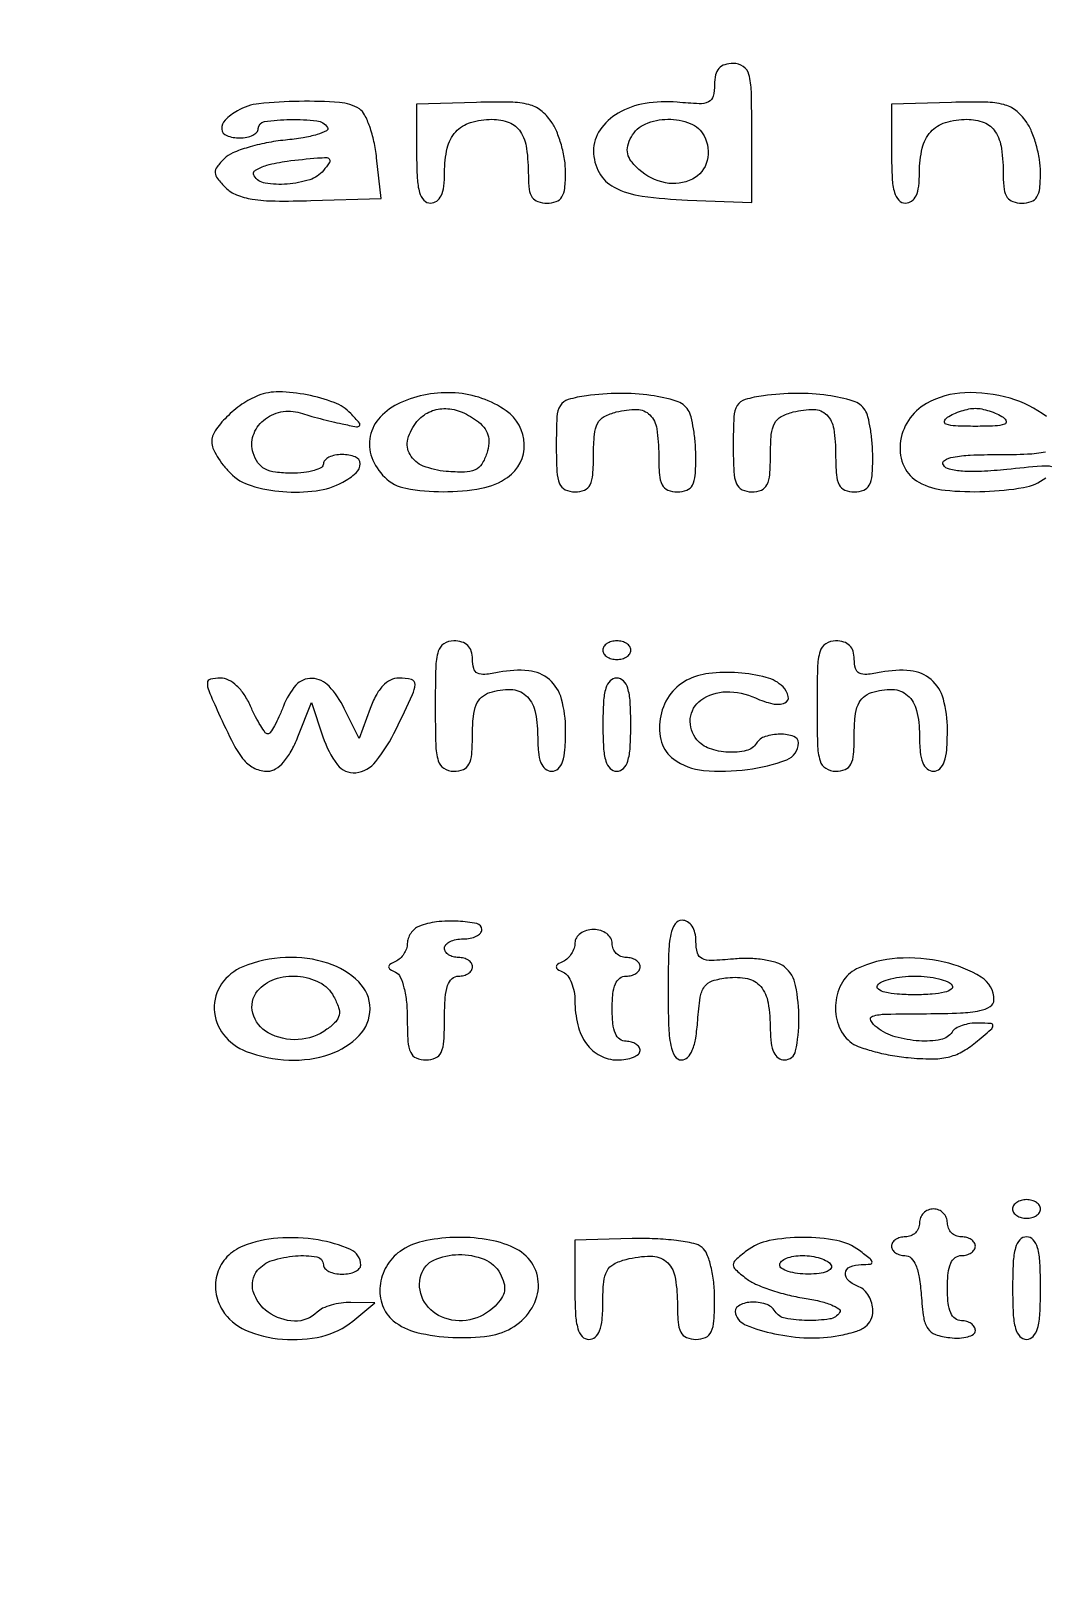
# Model space of a CAD drawing. Extents: x 0 to 1066, y 0 to 761.
# Drawn here: x 962.97 to 972.18, y 127.07 to 141.07 of the extents above; entities that cross this region are included whole.
import ezdxf

# ---------------------------------------------------------------- set-up
doc = ezdxf.new("R2010")
doc.units = 0
doc.header["$MEASUREMENT"] = 0

msp = doc.modelspace()

# ---------------------------------------------------------------- linework, layer by layer
for points in [[(710.559243, 95.267872, -0.000023), (733.258836, 95.240684, -0.000004), (756.324384, 95.211821, -0.198594)], [(542.992229, 95.24091, -0.000004), (565.972908, 95.212432, -0.198597)], [(606.442229, 95.24091, -0.000004), (629.422908, 95.212432, -0.198597)], [(669.892229, 95.24091, -0.000004), (692.872908, 95.212432, -0.198597)], [(972.192197, 137.56686, 0.091061), (971.862058, 137.73215, 0.080056), (971.45013, 137.782986, 0.119358), (971.10225, 137.684993, 0.12094), (970.938189, 137.53127, 0.120817), (970.863877, 137.318995, 0.133458), (970.899156, 137.112324, 0.162656), (971.033238, 136.970377, 0.097861), (971.271351, 136.897685, 0.034111), (971.631281, 136.885802, 0.033265), (971.983679, 136.921765, 0.124255), (972.18588, 137.010961, 0.0595)], [(972.24283, 137.110589, 0.074477), (972.149138, 137.116228, 0.00348), (971.832329, 137.085876, -0.012717), (971.601333, 137.068043, -0.030694), (971.430061, 137.069714, -0.040079), (971.310365, 137.087956, -0.199035), (971.256286, 137.126915, -0.417628), (971.26645, 137.168878, -0.08881), (971.344486, 137.198677, -0.03731), (971.500063, 137.216338, -0.009613), (971.752907, 137.2212, 0.010279), (972.020003, 137.226691, 0.040308), (972.183511, 137.246687, 0.078148)]]:
    msp.add_lwpolyline(points, format="xyb")
for points in [[(969.1776, 140.581814, -0.06183), (969.164513, 140.47639, -0.224383), (969.122719, 140.425592, -0.120811), (969.036891, 140.408156, -0.013762), (968.838076, 140.421608, 0.065801), (968.546838, 140.411021, 0.09008), (968.300676, 140.321883, 0.11095), (968.137033, 140.170016, 0.151572), (968.0778, 139.979109, 0.127116), (968.128403, 139.783283, 0.147059), (968.26587, 139.649178, 0.086757), (968.518454, 139.568849, 0.02435), (968.932425, 139.533101), (969.516, 139.511236), (969.516, 140.142818, 0.005951), (969.511524, 140.518903, 0.059557), (969.489184, 140.674302, 0.180608), (969.43769, 140.746567, 0.149683), (969.3468, 140.7744, 0.073898), (969.269728, 140.762946, 0.139619), (969.217332, 140.729177, 0.126112), (969.187303, 140.670054, 0.054817)], [(964.84185, 140.344624, 0.061831), (964.729951, 140.259395, 0.224089), (964.699618, 140.177694, 0.292314), (964.745162, 140.118303, 0.087176), (964.863, 140.0976, 0.048028), (964.927754, 140.103834, 0.068025), (964.982498, 140.122451, 0.088204), (965.019385, 140.149893, 0.191087), (965.0322, 140.1822, -0.37282), (965.087609, 140.246182, -0.031627), (965.322338, 140.265032, -0.032114), (965.564142, 140.253585, -0.230378), (965.660141, 140.192813, -0.443254), (965.651134, 140.161595, -0.040732), (965.566783, 140.128486, -0.032077), (965.438983, 140.098767, -0.01714), (965.278117, 140.077725, 0.023992), (965.105077, 140.052674, 0.025519), (964.938822, 140.011501, 0.026225), (964.800435, 139.961575, 0.096984), (964.72374, 139.909997, 0.034328), (964.657708, 139.834217, 0.173927), (964.641209, 139.781577, 0.159733), (964.661287, 139.727822, 0.027792), (964.734485, 139.646001, 0.101972), (964.834951, 139.579869, 0.057118), (964.976673, 139.541438, 0.03533), (965.185006, 139.524723, 0.010002), (965.510533, 139.528165), (966.149211, 139.5477), (966.107518, 139.917713, 0.026188), (966.083107, 140.064702, 0.030776), (966.044302, 140.200432, 0.032172), (965.997978, 140.308691, 0.13516), (965.950863, 140.360568, 0.124502), (965.770674, 140.419688, 0.020923), (965.404717, 140.429741, 0.021809), (965.03808, 140.408458, 0.106858)], [(966.4704, 139.955557, 0.012757), (966.47611, 139.731794, 0.055994), (966.497512, 139.601576, 0.119967), (966.537012, 139.531547, 0.207514), (966.5973, 139.5054, 0.159381), (966.653306, 139.523718, 0.128694), (966.693436, 139.57308, 0.07852), (966.717054, 139.658447, 0.028305), (966.7242, 139.78458, -0.056779), (966.749227, 140.00426, -0.126251), (966.826142, 140.152708, -0.137824), (966.959751, 140.237906, -0.073566), (967.155069, 140.2668, -0.092581), (967.311588, 140.237568, -0.158944), (967.413426, 140.154451, -0.110516), (967.469258, 140.001916, -0.032698), (967.4856, 139.752281, 0.032499), (967.493573, 139.629742, 0.118266), (967.521245, 139.55741, 0.163879), (967.572753, 139.51865, 0.080229), (967.6548, 139.5054, 0.084732), (967.738689, 139.519719, 0.172886), (967.789944, 139.561209, 0.111786), (967.816702, 139.640557, 0.025658), (967.824, 139.782676, 0.040069), (967.814374, 139.902597, 0.028891), (967.785339, 140.033699, 0.02938), (967.742865, 140.155918, 0.054505), (967.692388, 140.247855, 0.073552), (967.59837, 140.3472, 0.10438), (967.489598, 140.400834, 0.058911), (967.325251, 140.422722, 0.010566), (967.015588, 140.420736), (966.4704, 140.405715)], [(970.785, 139.955557, 0.012757), (970.79071, 139.731794, 0.055994), (970.812112, 139.601576, 0.119967), (970.851612, 139.531547, 0.207514), (970.9119, 139.5054, 0.159381), (970.967906, 139.523718, 0.128694), (971.008036, 139.57308, 0.07852), (971.031654, 139.658447, 0.028305), (971.0388, 139.78458, -0.056779), (971.063827, 140.00426, -0.126251), (971.140742, 140.152708, -0.137824), (971.274351, 140.237906, -0.073566), (971.469669, 140.2668, -0.092581), (971.626188, 140.237568, -0.158944), (971.728026, 140.154451, -0.110516), (971.783858, 140.001916, -0.032698), (971.8002, 139.752281, 0.032499), (971.808173, 139.629742, 0.118266), (971.835845, 139.55741, 0.163879), (971.887353, 139.51865, 0.080229), (971.9694, 139.5054, 0.084732), (972.053289, 139.519719, 0.172886), (972.104544, 139.561209, 0.111786), (972.131302, 139.640557, 0.025658), (972.1386, 139.782676, 0.040069), (972.128974, 139.902597, 0.028891), (972.099939, 140.033699, 0.02938), (972.057465, 140.155918, 0.054505), (972.006988, 140.247855, 0.073552), (971.91297, 140.3472, 0.10438), (971.804198, 140.400834, 0.058911), (971.639851, 140.422722, 0.010566), (971.330188, 140.420736), (970.785, 140.405715)], [(969.08285, 140.116565, -0.187248), (969.110249, 139.891583, -0.21525), (968.976329, 139.723601, -0.170472), (968.730426, 139.689947, -0.134269), (968.489034, 139.812148, -0.043983), (968.419624, 139.887056, -0.109549), (968.387912, 139.954208, -0.12022), (968.38906, 140.024455, -0.059012), (968.421899, 140.108248, -0.170606), (968.548381, 140.224072, -0.098037), (968.752933, 140.26725, -0.098815), (968.957134, 140.229161, -0.176293)], [(965.6244, 139.8015, -0.144489), (965.499545, 139.717707, -0.057078), (965.294423, 139.678247, -0.057773), (965.09489, 139.686112, -0.219006), (964.993458, 139.753442, -0.41646), (965.005648, 139.804209, -0.068136), (965.108531, 139.848906, -0.036389), (965.294564, 139.886818, -0.012112), (965.571309, 139.915724, -0.023194), (965.654596, 139.918513, -0.288311), (965.679989, 139.902082, -0.267315), (965.677255, 139.87085, -0.02075)], [(965.0322, 137.75726, 0.056154), (964.883373, 137.677649, 0.045319), (964.743914, 137.561617, 0.04713), (964.640642, 137.437016, 0.150592), (964.6092, 137.334988, 0.102164), (964.620607, 137.279745, 0.03292), (964.658903, 137.204923, 0.031265), (964.713647, 137.125141, 0.030385), (964.7784, 137.052, 0.123148), (964.966424, 136.939207, 0.053922), (965.253945, 136.884646, 0.053029), (965.557816, 136.892598, 0.090061), (965.799162, 136.970377, 0.059033), (965.920625, 137.055148, 0.219872), (965.956918, 137.138493, 0.307231), (965.913432, 137.199622, 0.089316), (965.7936, 137.2212, 0.048028), (965.728846, 137.214966, 0.068025), (965.674103, 137.196349, 0.088204), (965.637215, 137.168907, 0.191087), (965.6244, 137.1366, -0.27491), (965.605003, 137.103987, -0.053598), (965.539095, 137.076851, -0.043338), (965.445272, 137.058139, -0.027566), (965.334001, 137.052, -0.030534), (965.18784, 137.060934, -0.091037), (965.092549, 137.090795, -0.119802), (965.029143, 137.146824, -0.075464), (964.985233, 137.235904, -0.157613), (964.986076, 137.394316, -0.13805), (965.078834, 137.532152, -0.127471), (965.236884, 137.608599, -0.126029), (965.4129, 137.599121, 0.008414), (965.492798, 137.575478, 0.004214), (965.594526, 137.548149, 0.004183), (965.700285, 137.521633, 0.006167), (965.7936, 137.50028, 0.006891), (965.924772, 137.473848, 0.271372), (965.951571, 137.483477, 0.369524), (965.951276, 137.508018, 0.009791), (965.872341, 137.594547, 0.113729), (965.722376, 137.693917, 0.041876), (965.476535, 137.763283, 0.042013), (965.219689, 137.790956, 0.10093)], [(966.32235, 137.691305, 0.097185), (966.14015, 137.562317, 0.139343), (966.048592, 137.388195, 0.143682), (966.063657, 137.195992, 0.105834), (966.180343, 137.015743, 0.152802), (966.373232, 136.914797, 0.044471), (966.711198, 136.884299, 0.045034), (967.059771, 136.915366, 0.108451), (967.297576, 137.014497, 0.252552), (967.44875, 137.315807, 0.237937), (967.284033, 137.619539, 0.135938), (966.82189, 137.781182, 0.122743)], [(968.01435, 137.755804, 0.034203), (967.847647, 137.721189, 0.190888), (967.776384, 137.666976, 0.124888), (967.745524, 137.565316, 0.011559), (967.7394, 137.30044, 0.01182), (967.744936, 137.066313, 0.084612), (967.769119, 136.956155, 0.189677), (967.820207, 136.902384, 0.109452), (967.9086, 136.8828, 0.094675), (967.994974, 136.899303, 0.183949), (968.046024, 136.946049, 0.099169), (968.07145, 137.038684, 0.017546), (968.0778, 137.219588, -0.021073), (968.085592, 137.404389, -0.101466), (968.115188, 137.50484, -0.147476), (968.175866, 137.56598, -0.062694), (968.284492, 137.608253, -0.063704), (968.473358, 137.630771, -0.198871), (968.588867, 137.581774, -0.158215), (968.65213, 137.455093, -0.03735), (968.67, 137.216207, 0.017886), (968.676394, 137.037518, 0.09985), (968.701883, 136.945626, 0.183507), (968.752938, 136.899176, 0.094082), (968.8392, 136.8828, 0.090931), (968.924938, 136.898523, 0.182304), (968.975809, 136.943444, 0.103542), (969.001208, 137.031634, 0.019542), (969.007105, 137.20005, 0.019465), (969.001534, 137.329481, 0.020404), (968.985921, 137.456052, 0.020565), (968.963572, 137.563723, 0.080073), (968.936809, 137.626048, 0.179806), (968.829854, 137.707286, 0.038526), (968.598357, 137.758266, 0.036742), (968.312581, 137.77724, 0.03231)], [(969.62175, 137.755804, 0.034203), (969.455047, 137.721189, 0.190888), (969.383784, 137.666976, 0.124888), (969.352924, 137.565316, 0.011559), (969.3468, 137.30044, 0.01182), (969.352336, 137.066313, 0.084612), (969.376519, 136.956155, 0.189677), (969.427607, 136.902384, 0.109452), (969.516, 136.8828, 0.094675), (969.602374, 136.899303, 0.183949), (969.653424, 136.946049, 0.099169), (969.67885, 137.038684, 0.017546), (969.6852, 137.219588, -0.021073), (969.692992, 137.404389, -0.101466), (969.722588, 137.50484, -0.147476), (969.783266, 137.56598, -0.062694), (969.891892, 137.608253, -0.063704), (970.080758, 137.630771, -0.198871), (970.196267, 137.581774, -0.158215), (970.25953, 137.455093, -0.03735), (970.2774, 137.216207, 0.017886), (970.283794, 137.037518, 0.09985), (970.309283, 136.945626, 0.183507), (970.360338, 136.899176, 0.094082), (970.4466, 136.8828, 0.090931), (970.532338, 136.898523, 0.182304), (970.583209, 136.943444, 0.103542), (970.608608, 137.031634, 0.019542), (970.614505, 137.20005, 0.019465), (970.608934, 137.329481, 0.020404), (970.593321, 137.456052, 0.020565), (970.570972, 137.563723, 0.080073), (970.544209, 137.626048, 0.179806), (970.437254, 137.707286, 0.038526), (970.205757, 137.758266, 0.036742), (969.919981, 137.77724, 0.03231)], [(967.014498, 137.532004, -0.060673), (967.081116, 137.469622, -0.09917), (967.118035, 137.401937, -0.096863), (967.126516, 137.324087, -0.055739), (967.108082, 137.231225, -0.067019), (967.062745, 137.135215, -0.146179), (967.001352, 137.082926, -0.101826), (966.905621, 137.062298, -0.023149), (966.738868, 137.068471, -0.073726), (966.53119, 137.117204, -0.167429), (966.410413, 137.220899, -0.200746), (966.391438, 137.362361, -0.107876), (966.473773, 137.521364, -0.10677), (966.582734, 137.606866, -0.108657), (966.716578, 137.639072, -0.096178), (966.864832, 137.613304, -0.066978)], [(971.8002, 137.5596, -0.184642), (971.826477, 137.523704, -0.400857), (971.811627, 137.496247, -0.068582), (971.726033, 137.481061, -0.009659), (971.5464, 137.477591, -0.009659), (971.366767, 137.481061, -0.068582), (971.281173, 137.496247, -0.400857), (971.266323, 137.523704, -0.184642), (971.2926, 137.5596, -0.038252), (971.350467, 137.591008, -0.027073), (971.4195, 137.617519, -0.027466), (971.488639, 137.635735, -0.050718), (971.5464, 137.641609, -0.050718), (971.604161, 137.635735, -0.027466), (971.6733, 137.617519, -0.027073), (971.742333, 137.591008, -0.038252)], [(966.6396, 134.937, 0.006583), (966.644207, 134.587108, 0.063075), (966.666793, 134.439975, 0.183695), (966.718226, 134.37113, 0.142406), (966.8088, 134.3448, 0.093958), (966.895038, 134.36115, 0.183412), (966.946094, 134.407537, 0.099994), (966.971596, 134.499273, 0.017959), (966.978, 134.677499, -0.023806), (966.985805, 134.841344, -0.073835), (967.012322, 134.94849, -0.112205), (967.060889, 135.017465, -0.107031), (967.135282, 135.060117, -0.082674), (967.326009, 135.087454, -0.17764), (967.462311, 135.033924, -0.154079), (967.544027, 134.897354, -0.058429), (967.5702, 134.674149, 0.021226), (967.576765, 134.519565, 0.070839), (967.599499, 134.420841, 0.129231), (967.639414, 134.365497, 0.173961), (967.6971, 134.3448, 0.187804), (967.756001, 134.367732, 0.126701), (967.795744, 134.428904, 0.064234), (967.817846, 134.540323, 0.016884), (967.824, 134.722523, 0.065638), (967.787386, 135.000234, 0.149979), (967.676323, 135.177417, 0.156102), (967.488528, 135.257577, 0.072911), (967.221465, 135.243723, -0.023257), (967.090756, 135.223849, -0.140156), (967.023805, 135.235626, -0.217599), (966.989082, 135.277725, -0.06538), (966.978, 135.362115, 0.074213), (966.967167, 135.4347, 0.124481), (966.935432, 135.487164, 0.123371), (966.882334, 135.518533, 0.072152), (966.8088, 135.5292, 0.142406), (966.718226, 135.50287, 0.183695), (966.666793, 135.434025, 0.063075), (966.644207, 135.286892, 0.006583)], [(968.1624, 135.4446, 0.148195), (968.172177, 135.412337, 0.098894), (968.199677, 135.384851, 0.082425), (968.240786, 135.366319, 0.064853), (968.2893, 135.36, 0.064853), (968.337814, 135.366319, 0.082425), (968.378923, 135.384851, 0.098894), (968.406423, 135.412337, 0.148195), (968.4162, 135.4446, 0.148195), (968.406423, 135.476863, 0.098894), (968.378923, 135.504349, 0.082425), (968.337814, 135.522881, 0.064853), (968.2893, 135.5292, 0.064853), (968.240786, 135.522881, 0.082425), (968.199677, 135.504349, 0.098894), (968.172177, 135.476863, 0.148195)], [(970.1082, 134.937, 0.006583), (970.112807, 134.587108, 0.063075), (970.135393, 134.439975, 0.183695), (970.186826, 134.37113, 0.142406), (970.2774, 134.3448, 0.093958), (970.363638, 134.36115, 0.183412), (970.414694, 134.407537, 0.099994), (970.440196, 134.499273, 0.017959), (970.4466, 134.677499, -0.023806), (970.454405, 134.841344, -0.073835), (970.480922, 134.94849, -0.112205), (970.529489, 135.017465, -0.107031), (970.603882, 135.060117, -0.082674), (970.794609, 135.087454, -0.17764), (970.930911, 135.033924, -0.154079), (971.012627, 134.897354, -0.058429), (971.0388, 134.674149, 0.021226), (971.045365, 134.519565, 0.070839), (971.068099, 134.420841, 0.129231), (971.108014, 134.365497, 0.173961), (971.1657, 134.3448, 0.187804), (971.224601, 134.367732, 0.126701), (971.264344, 134.428904, 0.064234), (971.286446, 134.540323, 0.016884), (971.2926, 134.722523, 0.065638), (971.255986, 135.000234, 0.149979), (971.144923, 135.177417, 0.156102), (970.957128, 135.257577, 0.072911), (970.690065, 135.243723, -0.023257), (970.559356, 135.223849, -0.140156), (970.492405, 135.235626, -0.217599), (970.457682, 135.277725, -0.06538), (970.4466, 135.362115, 0.074213), (970.435767, 135.4347, 0.124481), (970.404032, 135.487164, 0.123371), (970.350934, 135.518533, 0.072152), (970.2774, 135.5292, 0.142406), (970.186826, 135.50287, 0.183695), (970.135393, 135.434025, 0.063075), (970.112807, 135.286892, 0.006583)], [(964.670811, 134.87355, 0.011702), (964.806507, 134.591286, 0.057718), (964.904098, 134.444528, 0.108359), (965.000335, 134.370946, 0.109662), (965.118111, 134.3448, 0.143395), (965.189011, 134.365561, 0.070032), (965.261132, 134.427492, 0.054108), (965.330322, 134.525792, 0.031432), (965.39218, 134.656385), (965.516457, 134.96797), (965.619289, 134.656385, 0.081138), (965.75085, 134.40411, 0.264709), (965.917247, 134.331664, 0.20303), (966.101179, 134.433953, 0.052648), (966.284342, 134.727763, 0.003882), (966.43346, 135.040855, 0.095917), (966.456646, 135.133402, 0.362476), (966.423833, 135.177357, 0.058577), (966.309476, 135.1908, 0.118804), (966.234004, 135.17261, 0.084758), (966.164117, 135.120347, 0.06597), (966.101648, 135.034277, 0.036684), (966.048371, 134.91585), (965.94819, 134.6409), (965.813246, 134.91585, 0.073508), (965.674712, 135.117043, 0.198242), (965.519967, 135.187943, 0.224282), (965.374232, 135.125804, 0.091647), (965.260104, 134.937, -0.01465), (965.220103, 134.839748, -0.022048), (965.179109, 134.757754, -0.018214), (965.141327, 134.695308, -0.252747), (965.118904, 134.6832, -0.241443), (965.095787, 134.695054, -0.016768), (965.053839, 134.757754, -0.020865), (965.007501, 134.839752, -0.013983), (964.961161, 134.937, 0.042588), (964.904276, 135.040673, 0.058821), (964.835598, 135.121473, 0.069842), (964.761426, 135.173242, 0.118018), (964.688078, 135.1908, 0.056115), (964.598114, 135.180671, 0.334777), (964.569544, 135.146785, 0.114027), (964.581635, 135.077473, 0.006235)], [(968.1624, 134.7678, 0.014068), (968.168258, 134.559643, 0.058865), (968.189895, 134.43645, 0.122766), (968.229487, 134.369762, 0.200296), (968.2893, 134.3448, 0.200296), (968.349113, 134.369762, 0.122766), (968.388705, 134.43645, 0.058865), (968.410342, 134.559643, 0.014068), (968.4162, 134.7678, 0.014068), (968.410342, 134.975957, 0.058865), (968.388705, 135.09915, 0.122766), (968.349113, 135.165838, 0.200296), (968.2893, 135.1908, 0.200296), (968.229487, 135.165838, 0.122766), (968.189895, 135.09915, 0.058865), (968.168258, 134.975957, 0.014068)], [(968.9238, 135.170616, 0.124775), (968.765082, 135.028511, 0.107653), (968.682336, 134.820027, 0.115763), (968.696583, 134.608196, 0.161833), (968.805812, 134.454722, 0.1365), (969.077009, 134.352627, 0.054454), (969.477604, 134.360671, 0.056837), (969.832567, 134.44845, 0.313399), (969.939, 134.601577, 0.320572), (969.896357, 134.661252, 0.084633), (969.773766, 134.681168, 0.07366), (969.637306, 134.659863, 0.180755), (969.5583, 134.5986, -0.198888), (969.465507, 134.531712, -0.072682), (969.301061, 134.517401, -0.06975), (969.130381, 134.551569, -0.136137), (969.017299, 134.630177, -0.197302), (968.957148, 134.822498, -0.219261), (969.052947, 134.990528, -0.152862), (969.283159, 135.066196, -0.11088), (969.548936, 135.010473, 0.050773), (969.705352, 134.957583, 0.152549), (969.816452, 134.966284, 0.369241), (969.846883, 135.024388, 0.141031), (969.799158, 135.110682, 0.134479), (969.646646, 135.197609, 0.045614), (969.392322, 135.238528, 0.04571), (969.124759, 135.232374, 0.092162)], [(966.49155, 132.935171, 0.08298), (966.451121, 132.910433, 0.064791), (966.416864, 132.8719, 0.064977), (966.393696, 132.826011, 0.084643), (966.3858, 132.7797, -0.083464), (966.377931, 132.732891, -0.061281), (966.354736, 132.685538, -0.060784), (966.320488, 132.644822, -0.078519), (966.28005, 132.61755, 0.029131), (966.228658, 132.589816, 0.260055), (966.2166, 132.5682, 0.260055), (966.228658, 132.546584, 0.029131), (966.28005, 132.51885, -0.181903), (966.32239, 132.47556, -0.042388), (966.355871, 132.377717, -0.036866), (966.378395, 132.247501, -0.0244), (966.3858, 132.09585, 0.014451), (966.39173, 131.890734, 0.09211), (966.416527, 131.790056, 0.187602), (966.467568, 131.740097, 0.101296), (966.555, 131.7222, 0.102588), (966.642605, 131.740366, 0.188085), (966.69365, 131.790937, 0.090841), (966.718341, 131.893142, 0.013964), (966.7242, 132.1029, -0.016668), (966.730332, 132.286804, -0.063857), (966.7524, 132.399, -0.12648), (966.792134, 132.460532, -0.188641), (966.8511, 132.4836, 0.064853), (966.899614, 132.489919, 0.082425), (966.940723, 132.508451, 0.098894), (966.968223, 132.535937, 0.148195), (966.978, 132.5682, 0.148195), (966.968223, 132.600463, 0.098894), (966.940723, 132.627949, 0.082425), (966.899614, 132.646481, 0.064853), (966.8511, 132.6528, -0.064853), (966.802586, 132.659119, -0.082425), (966.761477, 132.677651, -0.098894), (966.733977, 132.705137, -0.148195), (966.7242, 132.7374, -0.191087), (966.737015, 132.769707, -0.088204), (966.773903, 132.797149, -0.068025), (966.828646, 132.815766, -0.048028), (966.8934, 132.822, 0.048028), (966.958154, 132.828234, 0.068025), (967.012898, 132.846851, 0.088204), (967.049785, 132.874293, 0.191087), (967.0626, 132.9066, 0.355524), (967.018831, 132.960375, 0.038634), (966.848562, 132.982154, 0.040888), (966.65213, 132.975917, 0.067617)], [(967.9086, 132.78675, -0.079041), (967.900725, 132.737245, -0.060848), (967.877536, 132.687609, -0.061238), (967.843291, 132.645341, -0.08292), (967.80285, 132.61755, 0.029131), (967.751458, 132.589816, 0.260055), (967.7394, 132.5682, 0.260055), (967.751458, 132.546584, 0.029131), (967.80285, 132.51885, -0.131295), (967.843403, 132.48485, -0.056264), (967.877536, 132.422306, -0.050325), (967.900765, 132.343484, -0.04654), (967.9086, 132.259488, 0.060005), (967.934999, 132.04031, 0.095386), (968.013503, 131.869103, 0.1158), (968.136655, 131.76107, 0.122996), (968.292277, 131.7222, 0.038692), (968.372126, 131.728388, 0.057746), (968.439546, 131.747051, 0.075912), (968.485506, 131.774411, 0.224226), (968.5008, 131.8068, 0.148195), (968.491023, 131.839063, 0.098894), (968.463523, 131.866549, 0.082425), (968.422414, 131.885081, 0.064853), (968.3739, 131.8914, -0.164293), (968.317265, 131.910526, -0.129352), (968.277214, 131.9619, -0.075863), (968.253928, 132.051799, -0.025511), (968.247, 132.1875, -0.025511), (968.253928, 132.323201, -0.075863), (968.277214, 132.4131, -0.129352), (968.317265, 132.464474, -0.164293), (968.3739, 132.4836, 0.064853), (968.422414, 132.489919, 0.082425), (968.463523, 132.508451, 0.098894), (968.491023, 132.535937, 0.148195), (968.5008, 132.5682, 0.148195), (968.491023, 132.600463, 0.098894), (968.463523, 132.627949, 0.082425), (968.422414, 132.646481, 0.064853), (968.3739, 132.6528, -0.099038), (968.32547, 132.662488, -0.097945), (968.284277, 132.690077, -0.097945), (968.256688, 132.73127, -0.099038), (968.247, 132.7797, 0.130775), (968.234039, 132.828409, 0.10214), (968.19765, 132.869587, 0.08892), (968.142892, 132.897136, 0.072314), (968.0778, 132.9066, 0.069108), (968.013131, 132.897619, 0.085282), (967.958303, 132.871394, 0.099962), (967.921643, 132.832453, 0.139896)], [(968.7546, 132.3567, 0.007954), (968.759741, 132.033588, 0.03957), (968.779818, 131.853315, 0.087654), (968.816991, 131.755997, 0.26363), (968.876636, 131.7222, 0.199886), (968.932103, 131.745297, 0.098074), (968.975178, 131.810172, 0.058471), (969.006096, 131.920261, 0.021194), (969.024686, 132.08175, -0.017585), (969.047289, 132.291416, -0.117317), (969.085584, 132.388382, -0.167475), (969.157042, 132.440399, -0.045958), (969.29532, 132.469224, -0.079816), (969.477487, 132.460906, -0.17093), (969.59638, 132.389069, -0.131714), (969.663059, 132.242431, -0.040057), (969.683905, 131.99715, 0.029305), (969.691729, 131.873719, 0.078759), (969.715895, 131.789391, 0.12706), (969.756288, 131.740355, 0.158554), (969.8121, 131.7222, 0.355042), (969.913653, 131.804712, 0.051112), (969.943478, 132.090395, 0.049028), (969.91379, 132.398392, 0.172687), (969.813692, 132.566879, 0.10036), (969.741743, 132.605503, 0.035014), (969.626546, 132.631581, 0.0325), (969.489987, 132.643581, 0.029445), (969.348392, 132.638452, -0.013723), (969.14924, 132.624962, -0.120689), (969.063328, 132.64238, -0.224495), (969.0215, 132.693175, -0.061884), (969.0084, 132.798614, 0.056367), (968.999596, 132.876464, 0.089588), (968.973314, 132.937952, 0.112454), (968.932489, 132.977082, 0.135886), (968.8815, 132.9912, 0.250296), (968.818762, 132.957695, 0.098409), (968.77998, 132.8643, 0.041714), (968.759657, 132.686828, 0.007659)], [(964.89159, 132.568316, 0.14807), (964.698865, 132.413322, 0.161253), (964.632657, 132.18284, 0.156057), (964.716568, 131.952709, 0.137919), (964.922346, 131.800319, 0.080721), (965.310176, 131.720802, 0.093416), (965.682813, 131.775276, 0.117863), (965.948857, 131.944339, 0.194929), (966.0474, 132.1875, 0.202802), (965.944482, 132.430804, 0.113525), (965.664998, 132.599996, 0.091074), (965.280378, 132.652877, 0.084775)], [(970.46775, 132.549546, 0.150218), (970.338222, 132.429462, 0.108788), (970.278144, 132.240799, 0.106265), (970.302318, 132.040611, 0.137396), (970.407107, 131.88907, 0.083642), (970.483057, 131.844995, 0.022459), (970.616193, 131.801756, 0.0221), (970.774126, 131.765623, 0.021236), (970.936746, 131.742995, 0.021612), (971.148248, 131.731865, 0.057498), (971.298395, 131.747766, 0.070643), (971.42235, 131.794626, 0.047885), (971.547289, 131.879769, 0.004231), (971.687974, 131.998829, 0.18173), (971.70642, 132.032559, 0.435068), (971.690089, 132.052761, 0.013767), (971.572543, 132.057785, 0.042204), (971.497758, 132.052604, 0.044511), (971.426275, 132.034922, 0.048877), (971.368061, 132.008285, 0.123222), (971.3349, 131.976, -0.213591), (971.233191, 131.906959, -0.058451), (971.035, 131.895304, -0.056144), (970.818905, 131.932443, -0.091551), (970.65312, 132.015609, -0.103523), (970.596163, 132.080954, -0.484919), (970.612529, 132.120498, -0.064153), (970.731585, 132.138155, -0.00368), (971.10225, 132.142509, 0.008414), (971.412712, 132.149097, 0.040692), (971.587743, 132.170092, 0.08915), (971.68253, 132.207793, 0.259184), (971.7156, 132.267303, 0.26035), (971.60037, 132.473601, 0.08258), (971.262222, 132.611503, 0.070895), (970.837484, 132.645934, 0.097484)], [(965.716735, 132.299947, -0.037087), (965.761742, 132.198418, -0.136333), (965.766757, 132.128995, -0.143454), (965.735225, 132.068989, -0.042682), (965.656338, 132.000262, -0.145269), (965.394647, 131.906851, -0.141081), (965.121003, 131.969764, -0.202064), (964.982368, 132.146288, -0.24464), (965.026315, 132.349609, -0.138683), (965.180871, 132.455906, -0.099997), (965.389557, 132.482665, -0.102093), (965.588644, 132.426431, -0.151297)], [(971.3349, 132.399, -0.400129), (971.327631, 132.364498, -0.089468), (971.267283, 132.337299, -0.044569), (971.155375, 132.31971, -0.016707), (970.9965, 132.3144, -0.016707), (970.837625, 132.31971, -0.044569), (970.725717, 132.337299, -0.089468), (970.665369, 132.364498, -0.400129), (970.6581, 132.399, -0.158284), (970.696671, 132.431703, -0.036095), (970.779073, 132.458749, -0.033884), (970.883132, 132.477387, -0.02738), (970.9965, 132.4836, -0.02738), (971.109868, 132.477387, -0.033884), (971.213927, 132.458749, -0.036095), (971.296329, 132.431703, -0.158284)], [(971.0388, 130.2417, -0.099038), (971.029112, 130.19327, -0.097945), (971.001523, 130.152077, -0.097945), (970.96033, 130.124488, -0.099038), (970.9119, 130.1148, 0.064853), (970.863386, 130.108481, 0.082425), (970.822277, 130.089949, 0.098894), (970.794777, 130.062463, 0.148195), (970.785, 130.0302, 0.142809), (970.794406, 129.997939, 0.099633), (970.820848, 129.970451, 0.08428), (970.860389, 129.951932, 0.067565), (970.907036, 129.9456, -0.199886), (970.962503, 129.922503, -0.098074), (971.005578, 129.857628, -0.058471), (971.036496, 129.747539, -0.021194), (971.055086, 129.58605, 0.017705), (971.077422, 129.37933, 0.112209), (971.115081, 129.281225, 0.16625), (971.184354, 129.22842, 0.051861), (971.31375, 129.199731, 0.036601), (971.402875, 129.19604, 0.058686), (971.478059, 129.207327, 0.081602), (971.529084, 129.230672, 0.249719), (971.5464, 129.263181, 0.139401), (971.536618, 129.297585, 0.100013), (971.509123, 129.326898, 0.085452), (971.468001, 129.346638, 0.069375), (971.4195, 129.3534, -0.164293), (971.362865, 129.372526, -0.129352), (971.322814, 129.4239, -0.075863), (971.299528, 129.513799, -0.025511), (971.2926, 129.6495, -0.025511), (971.299528, 129.785201, -0.075863), (971.322814, 129.8751, -0.129352), (971.362865, 129.926474, -0.164293), (971.4195, 129.9456, 0.064853), (971.468014, 129.951919, 0.082425), (971.509123, 129.970451, 0.098894), (971.536623, 129.997937, 0.148195), (971.5464, 130.0302, 0.148195), (971.536623, 130.062463, 0.098894), (971.509123, 130.089949, 0.082425), (971.468014, 130.108481, 0.064853), (971.4195, 130.1148, -0.099038), (971.37107, 130.124488, -0.097945), (971.329877, 130.152077, -0.097945), (971.302288, 130.19327, -0.099038), (971.2926, 130.2417, 0.099038), (971.282912, 130.29013, 0.097945), (971.255323, 130.331323, 0.097945), (971.21413, 130.358912, 0.099038), (971.1657, 130.3686, 0.099038), (971.11727, 130.358912, 0.097945), (971.076077, 130.331323, 0.097945), (971.048488, 130.29013, 0.099038)], [(971.8848, 130.3686, 0.148195), (971.894577, 130.336337, 0.098894), (971.922077, 130.308851, 0.082425), (971.963186, 130.290319, 0.064853), (972.0117, 130.284, 0.064853), (972.060214, 130.290319, 0.082425), (972.101323, 130.308851, 0.098894), (972.128823, 130.336337, 0.148195), (972.1386, 130.3686, 0.148195), (972.128823, 130.400863, 0.098894), (972.101323, 130.428349, 0.082425), (972.060214, 130.446881, 0.064853), (972.0117, 130.4532, 0.064853), (971.963186, 130.446881, 0.082425), (971.922077, 130.428349, 0.098894), (971.894577, 130.400863, 0.148195)], [(964.89159, 130.030316, 0.107275), (964.747523, 129.932379, 0.113554), (964.660609, 129.785352, 0.112754), (964.646344, 129.614265, 0.104596), (964.706736, 129.448724, 0.152758), (964.916139, 129.268963, 0.08104), (965.251116, 129.185396, 0.077833), (965.610168, 129.21151, 0.117191), (965.889978, 129.350585), (966.0897, 129.516971), (965.87397, 129.519785, 0.038375), (965.784645, 129.514091, 0.035316), (965.694655, 129.494818, 0.037217), (965.616857, 129.465891, 0.088988), (965.566477, 129.430837, -0.207958), (965.361058, 129.349901, -0.14584), (965.12222, 129.430212, -0.167754), (964.986974, 129.617919, -0.251265), (965.026315, 129.811609, -0.142975), (965.156915, 129.89982, -0.056968), (965.370928, 129.942359, -0.063964), (965.563374, 129.933624, -0.364372), (965.6244, 129.861, 0.191087), (965.637215, 129.828693, 0.088204), (965.674103, 129.801251, 0.068025), (965.728846, 129.782634, 0.048028), (965.7936, 129.7764, 0.046275), (965.858362, 129.782407, 0.066223), (965.913098, 129.800377, 0.086308), (965.950039, 129.826842, 0.196715), (965.9628, 129.858023, 0.297156), (965.8703, 129.999922, 0.064073), (965.575058, 130.087205, 0.05718), (965.210553, 130.103706, 0.07874)], [(966.320024, 129.983103, 0.109834), (966.195471, 129.846966, 0.106782), (966.138728, 129.669486, 0.112296), (966.161437, 129.491592, 0.132631), (966.258946, 129.353362, 0.115856), (966.472603, 129.246962, 0.04624), (966.798582, 129.201377, 0.046253), (967.12885, 129.216551, 0.110872), (967.357043, 129.302235, 0.1128), (967.519191, 129.470763, 0.137025), (967.577255, 129.681298, 0.148179), (967.516518, 129.87942, 0.138776), (967.354719, 130.01662, 0.068275), (967.103763, 130.091834, 0.046843), (966.806677, 130.110049, 0.047922), (966.524154, 130.073643, 0.097075)], [(967.9086, 129.634356, 0.012758), (967.91431, 129.410593, 0.055995), (967.935712, 129.280376, 0.119967), (967.975212, 129.210347, 0.207514), (968.0355, 129.1842, 0.176113), (968.093394, 129.205244, 0.128996), (968.133281, 129.261481, 0.069765), (968.155906, 129.362167, 0.020436), (968.1624, 129.520988, -0.021043), (968.170231, 129.706986, -0.10351), (968.200151, 129.807084, -0.148456), (968.261855, 129.868041, -0.059731), (968.373711, 129.910812, -0.056402), (968.597323, 129.940779, -0.179977), (968.73722, 129.891983, -0.171273), (968.815439, 129.761431, -0.050176), (968.8392, 129.525255, 0.017133), (968.845496, 129.341554, 0.098316), (968.870843, 129.247982, 0.184478), (968.921889, 129.200863, 0.095428), (969.0084, 129.1842, 0.100692), (969.095748, 129.201971, 0.187353), (969.146787, 129.251643, 0.092715), (969.171637, 129.351602, 0.01469), (969.1776, 129.554541, 0.027537), (969.169336, 129.704477, 0.032379), (969.144591, 129.844547, 0.034639), (969.108339, 129.958174, 0.12565), (969.064127, 130.019057, 0.122482), (968.989799, 130.054867, 0.020025), (968.830934, 130.08135, 0.021019), (968.637429, 130.097467, 0.017158), (968.429627, 130.098872), (967.9086, 130.084512)], [(969.46872, 129.9879, 0.01594), (969.367521, 129.904415, 0.210578), (969.347611, 129.861462, 0.218879), (969.366284, 129.818732, 0.017291), (969.463973, 129.737571, 0.061479), (969.550322, 129.686294, 0.021677), (969.684822, 129.63417, 0.021139), (969.839114, 129.589117, 0.023249), (969.991859, 129.558894, -0.020622), (970.129884, 129.532337, -0.038368), (970.238413, 129.497809, -0.053237), (970.306885, 129.46119, -0.401415), (970.313843, 129.428524, -0.220431), (970.223638, 129.368998, -0.041408), (970.021152, 129.35549, -0.041544), (969.818705, 129.375639, -0.211831), (969.7275, 129.438, 0.18116), (969.6417, 129.504423, 0.089994), (969.503174, 129.521246, 0.122237), (969.393309, 129.48703, 0.348691), (969.367325, 129.41685, 0.222469), (969.465635, 129.312213, 0.042712), (969.721559, 129.234898, 0.042987), (970.026123, 129.197527, 0.055461), (970.306953, 129.218527, 0.026419), (970.456957, 129.254961, 0.085342), (970.54848, 129.300462, 0.130002), (970.598067, 129.361706, 0.105905), (970.6158, 129.444489, 0.069481), (970.606323, 129.512362, 0.063147), (970.578523, 129.577458, 0.066772), (970.537427, 129.630075, 0.102347), (970.4889, 129.661206, -0.084728), (970.393803, 129.717625, -0.247463), (970.36631, 129.786237, -0.273917), (970.407832, 129.842146, -0.095063), (970.51005, 129.863691, 0.019471), (970.594009, 129.868491, 0.423232), (970.607922, 129.885908, 0.194392), (970.592169, 129.914022, 0.007128), (970.49388, 129.990591, 0.115624), (970.287291, 130.082188, 0.047469), (969.980144, 130.1106, 0.047467), (969.673499, 130.080611, 0.116915)], [(971.8848, 129.6495, 0.01212), (971.890436, 129.417025, 0.054498), (971.911718, 129.2829, 0.118311), (971.951165, 129.210997, 0.211442), (972.0117, 129.1842, 0.211442), (972.072235, 129.210997, 0.118311), (972.111682, 129.2829, 0.054498), (972.132964, 129.417025, 0.01212), (972.1386, 129.6495, 0.01212), (972.132964, 129.881975, 0.054498), (972.111682, 130.0161, 0.118311), (972.072235, 130.088003, 0.211442), (972.0117, 130.1148, 0.211442), (971.951165, 130.088003, 0.118311), (971.911718, 130.0161, 0.054498), (971.890436, 129.881975, 0.01212)], [(967.228656, 129.782275, -0.051869), (967.263593, 129.696734, -0.109468), (967.268299, 129.625578, -0.108469), (967.242493, 129.558671, -0.050338), (967.183289, 129.486175, -0.146262), (966.953342, 129.362062, -0.152956), (966.697473, 129.3875, -0.179216), (966.528493, 129.547245, -0.193914), (966.511411, 129.77234, -0.211709), (966.628164, 129.904232, -0.104149), (966.85119, 129.954433, -0.099012), (967.084777, 129.911075, -0.176419)], [(970.2351, 129.861, -0.297719), (970.234266, 129.827856, -0.145541), (970.199905, 129.800191, -0.069343), (970.128817, 129.782013, -0.027979), (970.028593, 129.7764, -0.031003), (969.92945, 129.782553, -0.048032), (969.84582, 129.801251, -0.061379), (969.787771, 129.828477, -0.257909), (969.7698, 129.861, -0.222681), (969.784975, 129.893384, -0.076538), (969.830461, 129.920749, -0.058208), (969.897231, 129.93941, -0.039081), (969.976307, 129.9456, -0.037634), (970.059188, 129.939353, -0.041396), (970.137512, 129.920749, -0.045439), (970.200696, 129.893529, -0.130646)]]:
    msp.add_lwpolyline(points, format="xyb", close=True)

doc.saveas('drawing.dxf')
